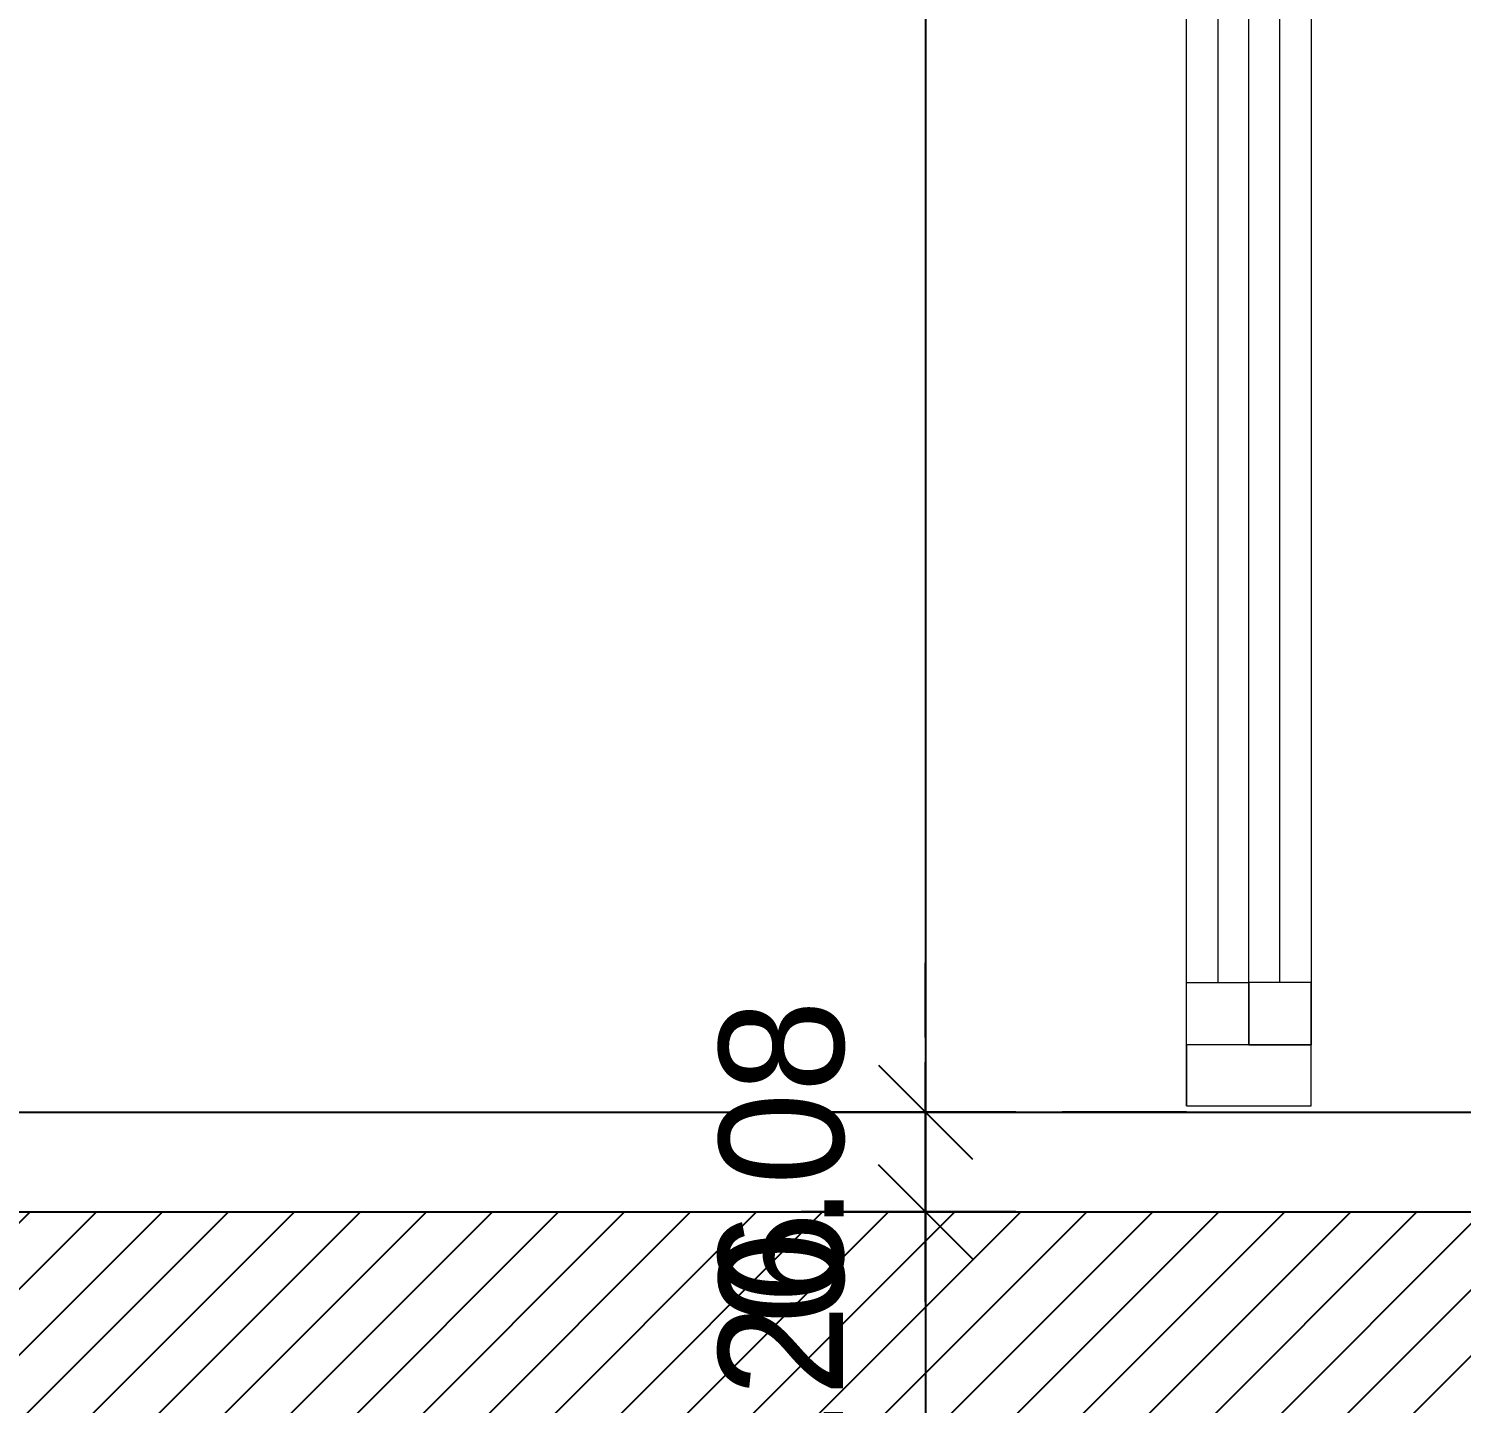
# Model space of a CAD drawing. Extents: x 185 to 567, y -69 to 170.
# Drawn here: x 265.463 to 266.613, y 126.534 to 127.638 of the extents above; entities that cross this region are included whole.
import ezdxf

# ---------------------------------------------------------------- set-up
doc = ezdxf.new("R2010")
doc.units = 0
doc.header["$LTSCALE"] = 0.25
doc.header["$MEASUREMENT"] = 0
doc.header["$PDMODE"] = 35
doc.header["$PDSIZE"] = -1
doc.linetypes.add('DOT2', pattern=[0.125, 0, -0.125])
doc.layers.get('0').update_dxf_attribs({"linetype": 'CONTINUOUS'})
doc.layers.get('Defpoints').update_dxf_attribs({"linetype": 'CONTINUOUS'})
for name, color, linetype in [('A-DR', 3, 'CONTINUOUS'), ('A-IDM', 221, 'CONTINUOUS'), ('A-SECHAT', 8, 'CONTINUOUS'), ('A-SECLAS', 94, 'CONTINUOUS'), ('A-WLSEC', 7, 'CONTINUOUS')]:
    doc.layers.add(name, color=color, linetype=linetype)
doc.styles.add('XARAB', font='xarab.shx')
doc.dimstyles.new('DIM50', dxfattribs={"dimtxt": 0.1, "dimasz": 0.06, "dimexe": 0.1, "dimexo": 0, "dimgap": 0.05, "dimtad": 1, "dimzin": 3, "dimdsep": 46, "dimtxsty": 'XARAB', "dimblk": 'DTICK', "dimcen": 0.09, "dimclrd": 256, "dimclre": 5, "dimclrt": 3, "dimadec": 0, "dimazin": 3, "dimtfac": 1, "dimtix": 1, "dimtmove": 2, "dimatfit": 0, "dimldrblk": 'DTICK', "dimfxl": 0.15, "dimtolj": 1, "dimtzin": 3, "dimlwd": -3, "dimlwe": -3, "dimarcsym": 0})

# ---------------------------------------------------------------- blocks, each defined once
blk = doc.blocks.new('slid')
at = {"lineweight": 0}
for p, q in [((-0.25, -2.15, 0), (-0.25, -0.005, 0)), ((-0.15, -0.005, 0), (-0.15, -2.1011, 0)), ((-0.225, -0.055, 0), (-0.225, -2.0511, 0)), ((-0.2, -2.0511, 0), (-0.2, -0.055, 0)), ((-0.175, -2.0511, 0), (-0.175, -0.055, 0)), ((-0.2, -2.1011, 0), (-0.2, -2.0511, 0)), ((-0.15, -2.15, 0), (-0.15, -2.1011, 0))]:
    blk.add_line(p, q, dxfattribs=at)
at = {"lineweight": 0, "elevation": 0}
for points in [[(-0.25, -2.0511), (-0.2, -2.0511), (-0.2, -2.1011), (-0.25, -2.1011)], [(-0.2, -2.1011), (-0.15, -2.1011), (-0.15, -2.0511), (-0.2, -2.0511)], [(-0.25, -2.15), (-0.15, -2.15), (-0.15, -2.1011), (-0.25, -2.1011)]]:
    blk.add_lwpolyline(points, close=True, dxfattribs=at)
blk = doc.blocks.new('DTICK')
for p, q in [((0, 1.207), (0, -1.207)), ((-1.207, 0), (1.207, 0))]:
    blk.add_line(p, q)
at = {"color": 3}
blk.add_line((-0.629, -0.629), (0.629, 0.629), dxfattribs=at)
blk = doc.blocks.new('*D1528')
at = {"layer": 'A-IDM', "color": 5, "linetype": 'DOT2', "lineweight": -3, "transparency": 16777216}
for p, q in [((266.3928, 128.9676), (266.0831, 128.9676)), ((266.3928, 126.7675), (266.0831, 126.7675))]:
    blk.add_line(p, q, dxfattribs=at)
at = {"layer": 'A-IDM', "lineweight": -3, "transparency": 16777216}
blk.add_line((266.1831, 128.9076), (266.1831, 126.8275), dxfattribs=at)
at = {"layer": 'Defpoints', "color": 0, "transparency": 16777216}
for p in [(266.3928, 128.9676), (266.1831, 126.7675), (266.3928, 126.7675)]:
    blk.add_point(p, dxfattribs=at)
at = {"layer": 'A-IDM', "lineweight": -3, "transparency": 16777216, "xscale": 0.06, "yscale": 0.06, "zscale": 0.06}
for p, rotation in [((266.1831, 128.9676), 90), ((266.1831, 126.7675), 270)]:
    blk.add_blockref('DTICK', p, dxfattribs=dict(at, rotation=rotation))
at = {"layer": 'A-IDM', "color": 3, "transparency": 16777216, "insert": (266.0677, 127.8675), "char_height": 0.1, "attachment_point": 5, "rotation": 90, "style": 'XARAB'}
blk.add_mtext('\\A1;2.20', dxfattribs=at)
blk = doc.blocks.new('*D1559')
at = {"layer": 'A-IDM', "lineweight": -3, "transparency": 16777216}
for p, q in [((266.1831, 126.8275), (266.1831, 126.8875)), ((266.1831, 126.7675), (266.1831, 126.6875)), ((266.1831, 126.6275), (266.1831, 126.5675))]:
    blk.add_line(p, q, dxfattribs=at)
at = {"layer": 'A-IDM', "color": 5, "linetype": 'DOT2', "lineweight": -3, "transparency": 16777216}
for p, q in [((266.1831, 126.7675), (266.0831, 126.7675)), ((266.1831, 126.6875), (266.0831, 126.6875))]:
    blk.add_line(p, q, dxfattribs=at)
at = {"layer": 'Defpoints', "color": 0, "transparency": 16777216}
for p in [(266.1831, 126.7675), (266.1831, 126.6875), (266.1831, 126.6875)]:
    blk.add_point(p, dxfattribs=at)
at = {"layer": 'A-IDM', "lineweight": -3, "transparency": 16777216, "xscale": 0.06, "yscale": 0.06, "zscale": 0.06}
for p, rotation in [((266.1831, 126.7675), 270), ((266.1831, 126.6875), 90)]:
    blk.add_blockref('DTICK', p, dxfattribs=dict(at, rotation=rotation))
at = {"layer": 'A-IDM', "color": 3, "transparency": 16777216, "insert": (266.068, 126.7275), "char_height": 0.1, "attachment_point": 5, "rotation": 90, "style": 'XARAB'}
blk.add_mtext('\\A1;0.08', dxfattribs=at)
blk = doc.blocks.new('*D1560')
at = {"layer": 'A-IDM', "lineweight": -3, "transparency": 16777216}
for p, q in [((266.1831, 126.7475), (266.1831, 126.8075)), ((266.1831, 126.6875), (266.1831, 126.4275)), ((266.1831, 126.3675), (266.1831, 126.3075))]:
    blk.add_line(p, q, dxfattribs=at)
at = {"layer": 'A-IDM', "color": 5, "linetype": 'DOT2', "lineweight": -3, "transparency": 16777216}
for p, q in [((266.1831, 126.6875), (266.2831, 126.6875)), ((266.1831, 126.4275), (266.2831, 126.4275))]:
    blk.add_line(p, q, dxfattribs=at)
at = {"layer": 'Defpoints', "color": 0, "transparency": 16777216}
for p in [(266.1831, 126.6875), (266.1831, 126.4275), (266.1831, 126.4275)]:
    blk.add_point(p, dxfattribs=at)
at = {"layer": 'A-IDM', "lineweight": -3, "transparency": 16777216, "xscale": 0.06, "yscale": 0.06, "zscale": 0.06}
for p, rotation in [((266.1831, 126.6875), 270), ((266.1831, 126.4275), 90)]:
    blk.add_blockref('DTICK', p, dxfattribs=dict(at, rotation=rotation))
at = {"layer": 'A-IDM', "color": 3, "transparency": 16777216, "insert": (266.0675, 126.5575), "char_height": 0.1, "attachment_point": 5, "rotation": 90, "style": 'XARAB'}
blk.add_mtext('\\A1;0.26', dxfattribs=at)

msp = doc.modelspace()

# ---------------------------------------------------------------- hatches: boundary and pattern name
at = {"layer": 'A-SECHAT'}
h = msp.add_hatch(dxfattribs=at)
h.set_pattern_fill('ANSI31', color=256, scale=0.3, style=0)
h.set_pattern_definition([(45, (247.172777, 126.42746), (-0.026516504, 0.026516504), [])])
h.paths.add_polyline_path([(266.3928, 126.4275), (266.6428, 126.4275), (268.3928, 126.4275), (268.3928, 126.6875), (268.1428, 126.6875), (259.1528, 126.6875), (258.9028, 126.6875), (256.6628, 126.6875), (256.4128, 126.6875), (247.4228, 126.6875), (247.1728, 126.6875), (247.1728, 126.4275), (248.9228, 126.4275), (249.1728, 126.4275), (256.4128, 126.4275), (256.6628, 126.4275), (258.9028, 126.4275), (259.1528, 126.4275)])

# ---------------------------------------------------------------- linework, layer by layer
at = {"layer": 'A-SECLAS'}
for p, q in [((259.1528, 126.7675, 0), (268.1428, 126.7675, 0)), ((259.1528, 126.7675), (268.1428, 126.7675))]:
    msp.add_line(p, q, dxfattribs=at)
at = {"layer": 'A-WLSEC'}
msp.add_line((259.1528, 126.6875), (268.1428, 126.6875), dxfattribs=at)

# ---------------------------------------------------------------- block references
at = {"layer": 'A-DR'}
msp.add_blockref('slid', (266.6428, 128.9226, 0), dxfattribs=at)

# ---------------------------------------------------------------- dimensions: what is measured, and where the dimension line sits
at = {"layer": 'A-IDM'}
for p1, p2, distance, picture, middle in [((266.3928, 128.9676), (266.3928, 126.7675), -0.2097, '*D1528', (266.0677, 127.8675)), ((266.1831, 126.7675), (266.1831, 126.6875), 0, '*D1559', (266.068, 126.7275)), ((266.1831, 126.6875), (266.1831, 126.4275), 0, '*D1560', (266.0675, 126.5575))]:
    dim = msp.add_aligned_dim(p1=p1, p2=p2, distance=distance, dimstyle='DIM50', override={"dimfxl": 0.15}, dxfattribs=at)
    dim.commit()
    dim.dimension.update_dxf_attribs({"geometry": picture, "text_midpoint": middle})

doc.saveas('drawing.dxf')
